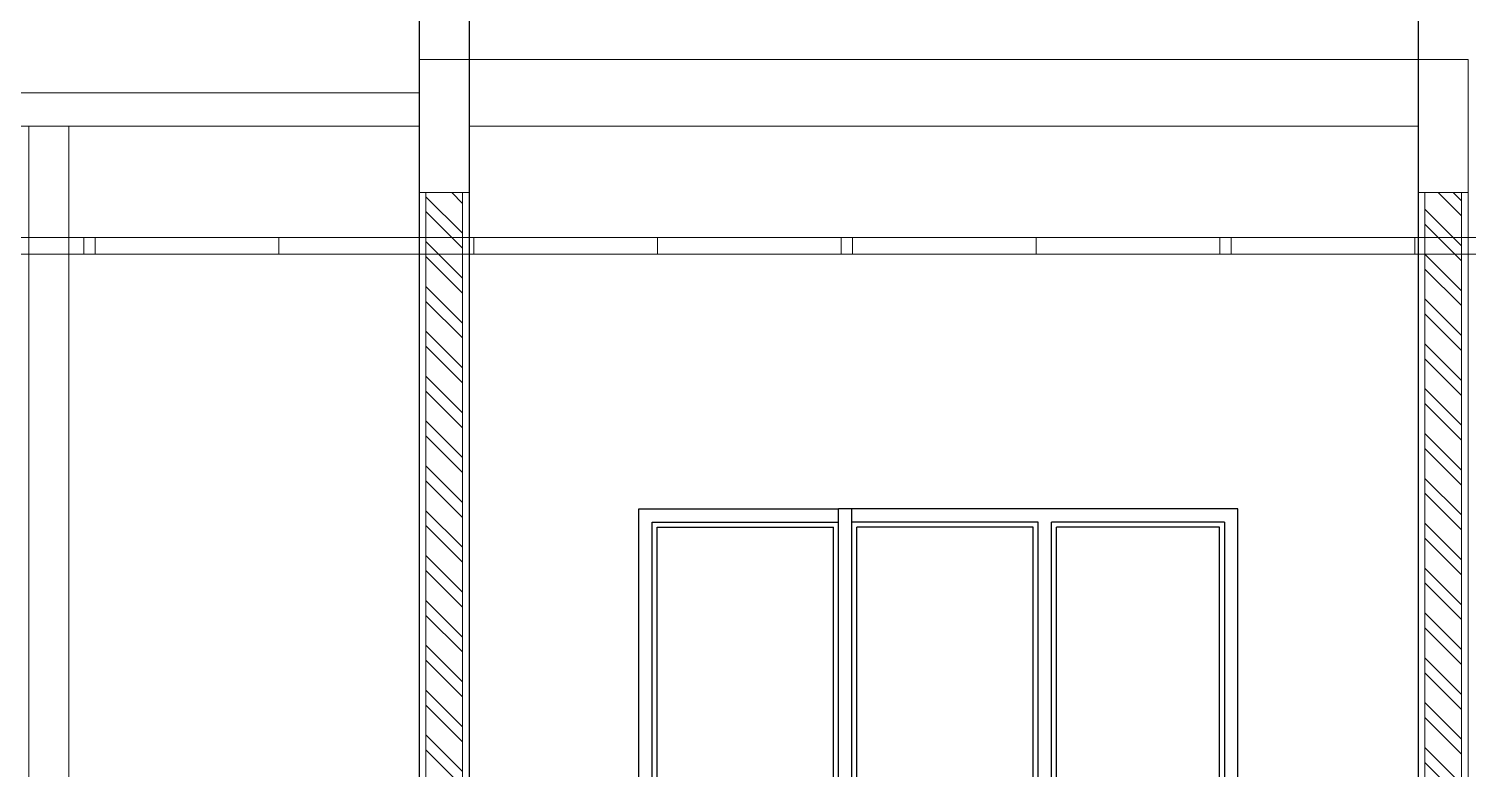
# Model space of a CAD drawing. Header units: millimetres. Extents: x -12161372 to 46643, y -9506984 to 15358.
# Drawn here: x 34167.2 to 34599.6, y 4412.4 to 4634.8 of the extents above; entities that cross this region are included whole.
import ezdxf

# ---------------------------------------------------------------- set-up
doc = ezdxf.new("R2010")
doc.units = ezdxf.units.MM
doc.layers.add('A-Door', color=160, linetype='Continuous')
doc.layers.add('NOITHAT', color=21, linetype='Continuous')
for name, color, linetype, lineweight in [('arsiran', 202, 'Continuous', 0), ('dinding', 110, 'Continuous', 9), ('pondasi', 7, 'Continuous', 13)]:
    doc.layers.add(name, color=color, linetype=linetype, lineweight=lineweight)

# ---------------------------------------------------------------- blocks, each defined once
blk = doc.blocks.new('*U172')
at = {"layer": 'arsiran'}
h = blk.add_hatch(dxfattribs=at)
h.set_pattern_fill('ANSI32', color=256)
h.set_pattern_definition([(45, (-2164.681, -4513.269), (-6.735192, 6.735192), []), (45, (-2160.191, -4513.269), (-6.735192, 6.735192), [])])
h.paths.add_polyline_path([(0, 5.5), (0, -5.5), (380, -5.5), (380, 5.5)])
blk.add_lwpolyline([(0, -5.5), (380, -5.5), (380, 5.5), (0, 5.5)], close=True, dxfattribs=at)
at = {"layer": 'dinding'}
blk.add_lwpolyline([(0, -7.5), (380, -7.5), (380, 7.5), (0, 7.5)], close=True, dxfattribs=at)
blk = doc.blocks.new('AE0F01')
for p, q in [((0, 0), (0, 2140)), ((0, 2140), (600, 2140)), ((600, 0), (600, 2140)), ((1240, 2140), (600, 2140)), ((640, 0), (640, 2140)), ((1800, 2140), (1240, 2140)), ((1800, 0), (1800, 2140)), ((40, 0), (40, 2100)), ((40, 2100), (600, 2100)), ((55, 2085), (585, 2085)), ((55, 165), (55, 2085)), ((585, 165), (585, 2085)), ((1200, 2100), (640, 2100)), ((655, 165), (655, 2085)), ((1185, 2085), (655, 2085)), ((1185, 165), (1185, 2085)), ((1200, 0), (1200, 2100)), ((1760, 2100), (1240, 2100)), ((1240, 0), (1240, 2100)), ((1745, 2085), (1255, 2085)), ((1255, 165), (1255, 2085)), ((1745, 165), (1745, 2085)), ((1760, 2100), (1760, 0)), ((40, 150), (600, 150)), ((55, 165), (585, 165)), ((1200, 150), (640, 150)), ((1185, 165), (655, 165)), ((1760, 150), (1240, 150)), ((1745, 165), (1255, 165)), ((0, 0), (1800, 0))]:
    blk.add_line(p, q)
at = {"ltscale": 10}
for p, q in [((366.9, 1299.2), (208, 965.9)), ((999.9, 1299.2), (841, 965.9)), ((1586.9, 1299.2), (1428, 965.9)), ((299.5, 1274.1), (189.4, 1043)), ((932.6, 1274.1), (822.4, 1043)), ((1519.6, 1274.1), (1409.4, 1043)), ((394.1, 1240), (284.5, 1010.1)), ((1027.1, 1240), (917.5, 1010.1)), ((1614.1, 1240), (1504.5, 1010.1))]:
    blk.add_line(p, q, dxfattribs=at)

msp = doc.modelspace()

# ---------------------------------------------------------------- linework, layer by layer
at = {"layer": 'NOITHAT', "ltscale": 10}
for p, q in [((34284.583, 4165.56), (34284.583, 4985.56)), ((34299.583, 4165.56), (34299.583, 4985.56)), ((34584.66, 4165.56), (34584.66, 4985.56))]:
    msp.add_line(p, q, dxfattribs=at)
at = {"layer": 'pondasi', "ltscale": 10}
for p, q in [((34167.169, 4185.56), (34167.169, 4605.56)), ((34179.169, 4185.56), (34179.169, 4605.56))]:
    msp.add_line(p, q, dxfattribs=at)
for points in [[(34284.462, 4585.56), (34299.462, 4585.56), (34299.462, 4625.56), (34284.462, 4625.56)], [(34299.583, 4625.56), (34584.567, 4625.56), (34584.567, 4605.56), (34299.583, 4605.56)], [(34584.567, 4585.56), (34599.567, 4585.56), (34599.567, 4625.56), (34584.567, 4625.56)], [(34014.771, 4615.56), (34284.462, 4615.56), (34284.462, 4605.56), (34014.771, 4605.56)], [(34128.532, 4567.053), (34183.725, 4567.053), (34183.725, 4572.053), (34128.532, 4572.053)], [(34183.725, 4572.053), (34187.102, 4572.053), (34187.102, 4567.091), (34183.725, 4567.091)], [(34187.102, 4572.053), (34183.725, 4572.053), (34183.725, 4567.091), (34187.102, 4567.091)], [(34242.294, 4567.053), (34187.102, 4567.053), (34187.102, 4572.053), (34242.294, 4572.053)], [(34242.294, 4567.053), (34297.487, 4567.053), (34297.487, 4572.053), (34242.294, 4572.053)], [(34297.487, 4572.053), (34300.863, 4572.053), (34300.863, 4567.091), (34297.487, 4567.091)], [(34300.863, 4572.053), (34297.487, 4572.053), (34297.487, 4567.091), (34300.863, 4567.091)], [(34356.056, 4567.053), (34300.863, 4567.053), (34300.863, 4572.053), (34356.056, 4572.053)], [(34356.056, 4567.053), (34411.249, 4567.053), (34411.249, 4572.053), (34356.056, 4572.053)], [(34411.249, 4572.053), (34414.625, 4572.053), (34414.625, 4567.091), (34411.249, 4567.091)], [(34414.625, 4572.053), (34411.249, 4572.053), (34411.249, 4567.091), (34414.625, 4567.091)], [(34469.818, 4567.053), (34414.625, 4567.053), (34414.625, 4572.053), (34469.818, 4572.053)], [(34469.818, 4567.053), (34525.01, 4567.053), (34525.01, 4572.053), (34469.818, 4572.053)], [(34525.01, 4572.053), (34528.387, 4572.053), (34528.387, 4567.091), (34525.01, 4567.091)], [(34528.387, 4572.053), (34525.01, 4572.053), (34525.01, 4567.091), (34528.387, 4567.091)], [(34583.58, 4567.053), (34528.387, 4567.053), (34528.387, 4572.053), (34583.58, 4572.053)], [(34583.58, 4567.053), (34638.772, 4567.053), (34638.772, 4572.053), (34583.58, 4572.053)]]:
    msp.add_lwpolyline(points, close=True, dxfattribs=at)

# ---------------------------------------------------------------- block references
at = {"layer": 'A-Door', "xscale": 0.1, "yscale": 0.1, "zscale": 0.1}
msp.add_blockref('AE0F01', (34350.433, 4276.629), dxfattribs=at)
at = {"layer": 'dinding', "rotation": 270}
for p in [(34291.962, 4585.56), (34592.067, 4585.56)]:
    msp.add_blockref('*U172', p, dxfattribs=at)

doc.saveas('drawing.dxf')
